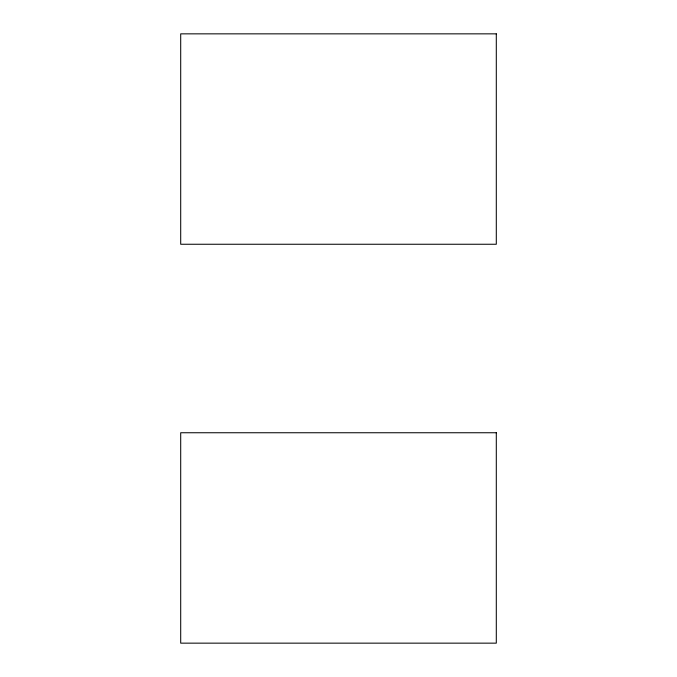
<?xml version="1.0" encoding="UTF-8"?>
<svg xmlns="http://www.w3.org/2000/svg" width="677" height="677" viewBox="0 0 677 677"><rect width="100%" height="100%" fill="white"/><g stroke="black" fill="none" stroke-linecap="round" stroke-linejoin="round"><path stroke-width="1.02" d="M496.3 33.85L180.7 33.85L180.7 244.253L496.3 244.253L496.3 33.85M496.3 432.747L180.7 432.747L180.7 643.15L496.3 643.15L496.3 432.747"/></g></svg>
